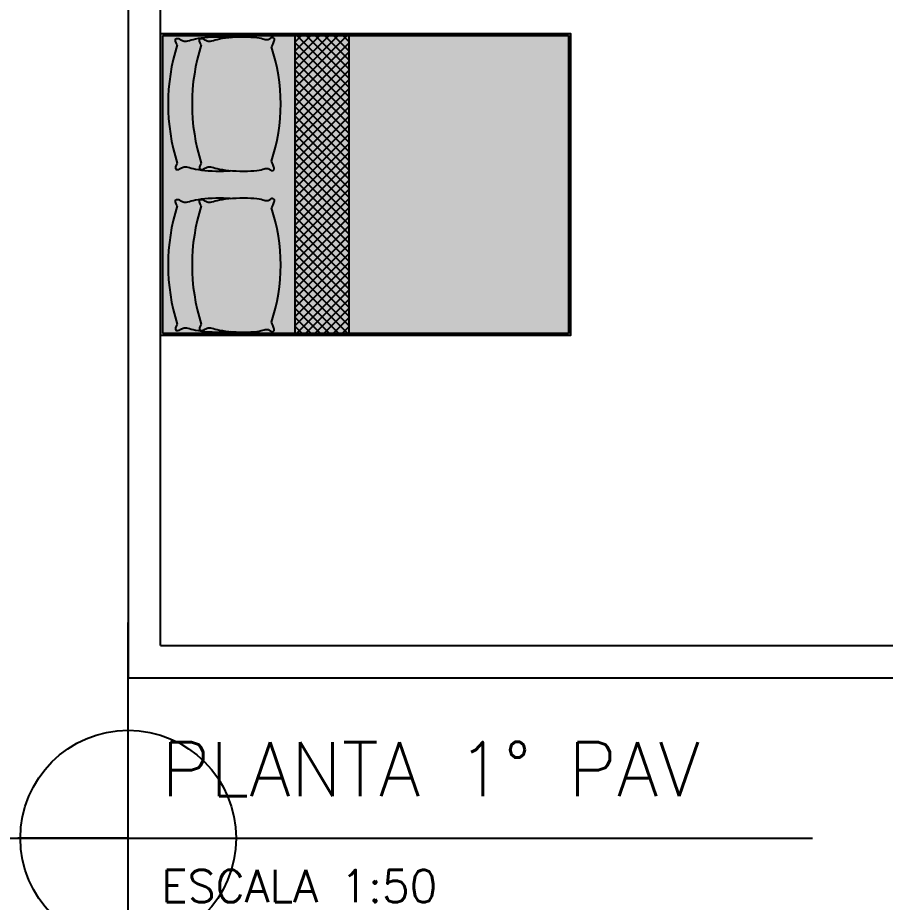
# Model space of a CAD drawing. Header units: millimetres. Extents: x 28.1 to 36.8, y 18.7 to 36.9.
# Drawn here: x 28.438 to 32.46, y 18.692 to 22.791 of the extents above; entities that cross this region are included whole.
import ezdxf

# ---------------------------------------------------------------- set-up
doc = ezdxf.new("R2010")
doc.units = ezdxf.units.MM
doc.header["$PDMODE"] = 34
doc.linetypes.add('HIDDEN', pattern=[9.525, 6.35, -3.175])
for name, color, linetype in [('AI-Hatch mob', 254, 'Continuous'), ('AI-Proj mob', 1, 'HIDDEN'), ('ALVENARIA', 4, 'Continuous'), ('MOBILIÁRIO', 8, 'Continuous'), ('TEXTOS', 2, 'Continuous')]:
    doc.layers.add(name, color=color, linetype=linetype)
doc.styles.add('Texto Padrão', font='simplex.shx', dxfattribs={"height": 0.06})

# ---------------------------------------------------------------- blocks, each defined once
blk = doc.blocks.new('CAMA CASAL TRADICIONAL 138X188')
at = {"layer": 'AI-Hatch mob', "true_color": 0xe1d8b7}
for points in [[(0.7, -0.6908), (0.7, 0), (-0.7, 0), (-0.7, -0.6908)], [(-0.7, -0.8722), (-0.7, -1.9), (0.7, -1.9), (0.7, -0.8722)]]:
    blk.add_hatch(color=254, dxfattribs=at).paths.add_polyline_path(points)
at = {"layer": 'AI-Hatch mob', "true_color": 0xd3bf96}
for points in [[(-0.0994, -0.1884), (-0.089, -0.1833), (-0.0811, -0.1808), (-0.0755, -0.1805), (-0.0717, -0.1818), (-0.0696, -0.1843), (-0.0689, -0.1878), (-0.0692, -0.1916), (-0.0702, -0.1955), (-0.0718, -0.1991), (-0.0736, -0.2024), (-0.0756, -0.2056), (-0.0776, -0.2088), (-0.0793, -0.2122), (-0.0807, -0.2159), (-0.0816, -0.2201), (-0.0819, -0.225), (-0.0813, -0.2305), (-0.08, -0.237), (-0.0782, -0.2444), (-0.076, -0.2529), (-0.0736, -0.2626), (-0.0712, -0.2736), (-0.0688, -0.2861), (-0.0667, -0.3001), (-0.0649, -0.3156), (-0.0642, -0.3247), (-0.0638, -0.3215), (-0.0628, -0.307), (-0.0621, -0.2911), (-0.0619, -0.274), (-0.062, -0.2564), (-0.0626, -0.2386), (-0.0635, -0.2211), (-0.0649, -0.2044), (-0.0667, -0.1888), (-0.0688, -0.1748), (-0.0712, -0.1624), (-0.0736, -0.1514), (-0.076, -0.1416), (-0.0782, -0.1331), (-0.08, -0.1257), (-0.0813, -0.1193), (-0.0819, -0.1137), (-0.0816, -0.1089), (-0.0807, -0.1047), (-0.0793, -0.101), (-0.0776, -0.0975), (-0.0756, -0.0943), (-0.0736, -0.0911), (-0.0718, -0.0878), (-0.0702, -0.0842), (-0.0692, -0.0804), (-0.0689, -0.0765), (-0.0696, -0.0731), (-0.0717, -0.0705), (-0.0755, -0.0692), (-0.0811, -0.0696), (-0.089, -0.0721), (-0.0994, -0.0771, 0.156401), (-0.6466, -0.0771), (-0.657, -0.0721), (-0.6649, -0.0696), (-0.6706, -0.0692), (-0.6743, -0.0705), (-0.6764, -0.0731), (-0.6772, -0.0765), (-0.6769, -0.0804), (-0.6758, -0.0842), (-0.6743, -0.0878), (-0.6724, -0.0911), (-0.6705, -0.0943), (-0.6685, -0.0975), (-0.6667, -0.101), (-0.6653, -0.1047), (-0.6644, -0.1089), (-0.6642, -0.1137), (-0.6648, -0.1193), (-0.666, -0.1257), (-0.6678, -0.1331), (-0.67, -0.1416), (-0.6724, -0.1514), (-0.6749, -0.1624), (-0.6773, -0.1748), (-0.6794, -0.1888), (-0.6812, -0.2044), (-0.6825, -0.2211), (-0.6835, -0.2386), (-0.684, -0.2564), (-0.6842, -0.274), (-0.6839, -0.2911), (-0.6833, -0.307), (-0.6823, -0.3215), (-0.6819, -0.3247), (-0.6812, -0.3156), (-0.6794, -0.3001), (-0.6773, -0.2861), (-0.6749, -0.2736), (-0.6724, -0.2626), (-0.67, -0.2529), (-0.6678, -0.2444), (-0.666, -0.237), (-0.6648, -0.2305), (-0.6642, -0.225), (-0.6644, -0.2201), (-0.6653, -0.2159), (-0.6667, -0.2122), (-0.6685, -0.2088), (-0.6705, -0.2056), (-0.6724, -0.2024), (-0.6743, -0.1991), (-0.6758, -0.1955), (-0.6769, -0.1916), (-0.6772, -0.1878), (-0.6764, -0.1843), (-0.6743, -0.1818), (-0.6706, -0.1805), (-0.6649, -0.1808), (-0.657, -0.1833), (-0.6466, -0.1884, -0.156401)], [(0.6466, -0.1884), (0.657, -0.1833), (0.6649, -0.1808), (0.6706, -0.1805), (0.6743, -0.1818), (0.6764, -0.1843), (0.6772, -0.1878), (0.6769, -0.1916), (0.6758, -0.1955), (0.6743, -0.1991), (0.6724, -0.2024), (0.6705, -0.2056), (0.6685, -0.2088), (0.6667, -0.2122), (0.6653, -0.2159), (0.6644, -0.2201), (0.6642, -0.225), (0.6648, -0.2305), (0.666, -0.237), (0.6678, -0.2444), (0.67, -0.2529), (0.6724, -0.2626), (0.6749, -0.2736), (0.6773, -0.2861), (0.6794, -0.3001), (0.6812, -0.3156), (0.6819, -0.3247), (0.6823, -0.3215), (0.6833, -0.307), (0.6839, -0.2911), (0.6842, -0.274), (0.684, -0.2564), (0.6835, -0.2386), (0.6825, -0.2211), (0.6812, -0.2044), (0.6794, -0.1888), (0.6773, -0.1748), (0.6749, -0.1624), (0.6724, -0.1514), (0.67, -0.1416), (0.6678, -0.1331), (0.666, -0.1257), (0.6648, -0.1193), (0.6642, -0.1137), (0.6644, -0.1089), (0.6653, -0.1047), (0.6667, -0.101), (0.6685, -0.0975), (0.6705, -0.0943), (0.6724, -0.0911), (0.6743, -0.0878), (0.6758, -0.0842), (0.6769, -0.0804), (0.6772, -0.0765), (0.6764, -0.0731), (0.6743, -0.0705), (0.6706, -0.0692), (0.6649, -0.0696), (0.657, -0.0721), (0.6466, -0.0771, 0.156401), (0.0994, -0.0771), (0.089, -0.0721), (0.0811, -0.0696), (0.0755, -0.0692), (0.0717, -0.0705), (0.0696, -0.0731), (0.0689, -0.0765), (0.0692, -0.0804), (0.0702, -0.0842), (0.0718, -0.0878), (0.0736, -0.0911), (0.0756, -0.0943), (0.0776, -0.0975), (0.0793, -0.101), (0.0807, -0.1047), (0.0816, -0.1089), (0.0819, -0.1137), (0.0813, -0.1193), (0.08, -0.1257), (0.0782, -0.1331), (0.076, -0.1416), (0.0736, -0.1514), (0.0712, -0.1624), (0.0688, -0.1748), (0.0667, -0.1888), (0.0649, -0.2044), (0.0635, -0.2211), (0.0626, -0.2386), (0.062, -0.2564), (0.0619, -0.274), (0.0621, -0.2911), (0.0628, -0.307), (0.0638, -0.3215), (0.0642, -0.3247), (0.0649, -0.3156), (0.0667, -0.3001), (0.0688, -0.2861), (0.0712, -0.2736), (0.0736, -0.2626), (0.076, -0.2529), (0.0782, -0.2444), (0.08, -0.237), (0.0813, -0.2305), (0.0819, -0.225), (0.0816, -0.2201), (0.0807, -0.2159), (0.0793, -0.2122), (0.0776, -0.2088), (0.0756, -0.2056), (0.0736, -0.2024), (0.0718, -0.1991), (0.0702, -0.1955), (0.0692, -0.1916), (0.0689, -0.1878), (0.0696, -0.1843), (0.0717, -0.1818), (0.0755, -0.1805), (0.0811, -0.1808), (0.089, -0.1833), (0.0994, -0.1884, -0.156401)], [(-0.6466, -0.1884), (-0.657, -0.1833), (-0.6649, -0.1808), (-0.6706, -0.1805), (-0.6743, -0.1818), (-0.6764, -0.1843), (-0.6772, -0.1878), (-0.6769, -0.1916), (-0.6758, -0.1955), (-0.6743, -0.1991), (-0.6724, -0.2024), (-0.6705, -0.2056), (-0.6685, -0.2088), (-0.6667, -0.2122), (-0.6653, -0.2159), (-0.6644, -0.2201), (-0.6642, -0.225), (-0.6648, -0.2305), (-0.666, -0.237), (-0.6678, -0.2444), (-0.67, -0.2529), (-0.6724, -0.2626), (-0.6749, -0.2736), (-0.6773, -0.2861), (-0.6794, -0.3001), (-0.6812, -0.3156), (-0.6825, -0.3324), (-0.6835, -0.3499), (-0.684, -0.3677), (-0.6842, -0.3853), (-0.6839, -0.4023), (-0.6833, -0.4183), (-0.6823, -0.4327), (-0.6808, -0.4453), (-0.6791, -0.4561), (-0.6773, -0.4654), (-0.6755, -0.4731), (-0.6739, -0.4797), (-0.6726, -0.4851), (-0.6717, -0.4897), (-0.6713, -0.4936), (-0.6717, -0.4969), (-0.6725, -0.4998), (-0.6739, -0.5023), (-0.6754, -0.5045), (-0.6771, -0.5066), (-0.6787, -0.5086), (-0.6802, -0.5105), (-0.6813, -0.5126), (-0.6819, -0.5148), (-0.6821, -0.5171), (-0.6819, -0.5194), (-0.6812, -0.5215), (-0.68, -0.5234), (-0.6785, -0.525), (-0.6766, -0.5262), (-0.6744, -0.5269), (-0.6718, -0.5269), (-0.6688, -0.5264), (-0.6654, -0.5253), (-0.6613, -0.5238), (-0.6566, -0.5218), (-0.6513, -0.5194), (-0.6451, -0.5166), (-0.6381, -0.5136, 0.161591), (-0.108, -0.5136), (-0.101, -0.5166), (-0.0948, -0.5194), (-0.0894, -0.5218), (-0.0847, -0.5238), (-0.0807, -0.5253), (-0.0772, -0.5264), (-0.0742, -0.5269), (-0.0717, -0.5269), (-0.0694, -0.5262), (-0.0675, -0.525), (-0.066, -0.5234), (-0.0649, -0.5215), (-0.0642, -0.5194), (-0.0639, -0.5171), (-0.0641, -0.5148), (-0.0648, -0.5126), (-0.0659, -0.5105), (-0.0673, -0.5086), (-0.069, -0.5066), (-0.0706, -0.5045), (-0.0722, -0.5023), (-0.0735, -0.4998), (-0.0744, -0.4969), (-0.0747, -0.4936), (-0.0744, -0.4897), (-0.0735, -0.4851), (-0.0722, -0.4797), (-0.0705, -0.4731), (-0.0687, -0.4654), (-0.0669, -0.4561), (-0.0652, -0.4453), (-0.0638, -0.4327), (-0.0628, -0.4183), (-0.0621, -0.4023), (-0.0619, -0.3853), (-0.062, -0.3677), (-0.0626, -0.3499), (-0.0635, -0.3324), (-0.0649, -0.3156), (-0.0667, -0.3001), (-0.0688, -0.2861), (-0.0712, -0.2736), (-0.0736, -0.2626), (-0.076, -0.2529), (-0.0782, -0.2444), (-0.08, -0.237), (-0.0813, -0.2305), (-0.0819, -0.225), (-0.0816, -0.2201), (-0.0807, -0.2159), (-0.0793, -0.2122), (-0.0776, -0.2088), (-0.0756, -0.2056), (-0.0736, -0.2024), (-0.0718, -0.1991), (-0.0702, -0.1955), (-0.0692, -0.1916), (-0.0689, -0.1878), (-0.0696, -0.1843), (-0.0717, -0.1818), (-0.0755, -0.1805), (-0.0811, -0.1808), (-0.089, -0.1833), (-0.0994, -0.1884, 0.156401)], [(0.0994, -0.1884), (0.089, -0.1833), (0.0811, -0.1808), (0.0755, -0.1805), (0.0717, -0.1818), (0.0696, -0.1843), (0.0689, -0.1878), (0.0692, -0.1916), (0.0702, -0.1955), (0.0718, -0.1991), (0.0736, -0.2024), (0.0756, -0.2056), (0.0776, -0.2088), (0.0793, -0.2122), (0.0807, -0.2159), (0.0816, -0.2201), (0.0819, -0.225), (0.0813, -0.2305), (0.08, -0.237), (0.0782, -0.2444), (0.076, -0.2529), (0.0736, -0.2626), (0.0712, -0.2736), (0.0688, -0.2861), (0.0667, -0.3001), (0.0649, -0.3156), (0.0635, -0.3324), (0.0626, -0.3499), (0.062, -0.3677), (0.0619, -0.3853), (0.0621, -0.4023), (0.0628, -0.4183), (0.0638, -0.4327), (0.0652, -0.4453), (0.0669, -0.4561), (0.0687, -0.4654), (0.0705, -0.4731), (0.0722, -0.4797), (0.0735, -0.4851), (0.0744, -0.4897), (0.0747, -0.4936), (0.0744, -0.4969), (0.0735, -0.4998), (0.0722, -0.5023), (0.0706, -0.5045), (0.069, -0.5066), (0.0673, -0.5086), (0.0659, -0.5105), (0.0648, -0.5126), (0.0641, -0.5148), (0.0639, -0.5171), (0.0642, -0.5194), (0.0649, -0.5215), (0.066, -0.5234), (0.0675, -0.525), (0.0694, -0.5262), (0.0717, -0.5269), (0.0742, -0.5269), (0.0772, -0.5264), (0.0807, -0.5253), (0.0847, -0.5238), (0.0894, -0.5218), (0.0948, -0.5194), (0.101, -0.5166), (0.108, -0.5136, 0.161591), (0.6381, -0.5136), (0.6451, -0.5166), (0.6513, -0.5194), (0.6566, -0.5218), (0.6613, -0.5238), (0.6654, -0.5253), (0.6688, -0.5264), (0.6718, -0.5269), (0.6744, -0.5269), (0.6766, -0.5262), (0.6785, -0.525), (0.68, -0.5234), (0.6812, -0.5215), (0.6819, -0.5194), (0.6821, -0.5171), (0.6819, -0.5148), (0.6813, -0.5126), (0.6802, -0.5105), (0.6787, -0.5086), (0.6771, -0.5066), (0.6754, -0.5045), (0.6739, -0.5023), (0.6725, -0.4998), (0.6717, -0.4969), (0.6713, -0.4936), (0.6717, -0.4897), (0.6726, -0.4851), (0.6739, -0.4797), (0.6755, -0.4731), (0.6773, -0.4654), (0.6791, -0.4561), (0.6808, -0.4453), (0.6823, -0.4327), (0.6833, -0.4183), (0.6839, -0.4023), (0.6842, -0.3853), (0.684, -0.3677), (0.6835, -0.3499), (0.6825, -0.3324), (0.6812, -0.3156), (0.6794, -0.3001), (0.6773, -0.2861), (0.6749, -0.2736), (0.6724, -0.2626), (0.67, -0.2529), (0.6678, -0.2444), (0.666, -0.237), (0.6648, -0.2305), (0.6642, -0.225), (0.6644, -0.2201), (0.6653, -0.2159), (0.6667, -0.2122), (0.6685, -0.2088), (0.6705, -0.2056), (0.6724, -0.2024), (0.6743, -0.1991), (0.6758, -0.1955), (0.6769, -0.1916), (0.6772, -0.1878), (0.6764, -0.1843), (0.6743, -0.1818), (0.6706, -0.1805), (0.6649, -0.1808), (0.657, -0.1833), (0.6466, -0.1884, 0.156401)], [(-0.7, -0.6222), (-0.7, -0.8722), (0.7, -0.8722), (0.7, -0.6222)]]:
    blk.add_hatch(color=9, dxfattribs=at).paths.add_polyline_path(points)
at = {"layer": 'AI-Hatch mob', "ltscale": 0.5}
h = blk.add_hatch(dxfattribs=at)
h.set_pattern_fill('_USER', color=33, scale=0.03, angle=45, style=0, double=1, pattern_type=0)
h.set_pattern_definition([(45, (-0.7, -0.872224), (-0.0212132, 0.0212132), []), (135, (-0.7, -0.872224), (-0.0212132, -0.0212132), [])])
h.paths.add_polyline_path([(0.7, -0.8722), (0.7, -0.6222), (-0.7, -0.6222), (-0.7, -0.8722)])
for p, q in [((-0.0994, -0.0771), (-0.089, -0.0721)), ((-0.089, -0.0721), (-0.0811, -0.0696)), ((-0.0811, -0.0696), (-0.0755, -0.0692)), ((-0.0755, -0.0692), (-0.0717, -0.0705)), ((-0.0717, -0.0705), (-0.0696, -0.0731)), ((-0.0692, -0.0804), (-0.0702, -0.0842)), ((-0.0696, -0.0731), (-0.0689, -0.0765)), ((-0.0689, -0.0765), (-0.0692, -0.0804)), ((0.0696, -0.0731), (0.0689, -0.0765)), ((0.0689, -0.0765), (0.0692, -0.0804)), ((0.0692, -0.0804), (0.0702, -0.0842)), ((0.0717, -0.0705), (0.0696, -0.0731)), ((0.0755, -0.0692), (0.0717, -0.0705)), ((0.0811, -0.0696), (0.0755, -0.0692)), ((0.089, -0.0721), (0.0811, -0.0696)), ((0.0994, -0.0771), (0.089, -0.0721)), ((-0.0816, -0.1089), (-0.0819, -0.1137)), ((-0.0819, -0.1137), (-0.0813, -0.1193)), ((-0.0807, -0.1047), (-0.0816, -0.1089)), ((-0.0813, -0.1193), (-0.08, -0.1257)), ((-0.0793, -0.101), (-0.0807, -0.1047)), ((-0.0776, -0.0975), (-0.0793, -0.101)), ((-0.0756, -0.0943), (-0.0776, -0.0975)), ((-0.0736, -0.0911), (-0.0756, -0.0943)), ((-0.0718, -0.0878), (-0.0736, -0.0911)), ((-0.0702, -0.0842), (-0.0718, -0.0878)), ((0.0702, -0.0842), (0.0718, -0.0878)), ((0.0718, -0.0878), (0.0736, -0.0911)), ((0.0736, -0.0911), (0.0756, -0.0943)), ((0.0756, -0.0943), (0.0776, -0.0975)), ((0.0776, -0.0975), (0.0793, -0.101)), ((0.0793, -0.101), (0.0807, -0.1047)), ((0.0813, -0.1193), (0.08, -0.1257)), ((0.0807, -0.1047), (0.0816, -0.1089)), ((0.0819, -0.1137), (0.0813, -0.1193)), ((0.0816, -0.1089), (0.0819, -0.1137)), ((-0.08, -0.1257), (-0.0782, -0.1331)), ((-0.0782, -0.1331), (-0.076, -0.1416)), ((-0.076, -0.1416), (-0.0736, -0.1514)), ((-0.0736, -0.1514), (-0.0712, -0.1624)), ((-0.0712, -0.1624), (-0.0688, -0.1748)), ((0.0712, -0.1624), (0.0688, -0.1748)), ((0.0736, -0.1514), (0.0712, -0.1624)), ((0.076, -0.1416), (0.0736, -0.1514)), ((0.0782, -0.1331), (0.076, -0.1416)), ((0.08, -0.1257), (0.0782, -0.1331)), ((-0.0994, -0.1884), (-0.089, -0.1833)), ((-0.089, -0.1833), (-0.0811, -0.1808)), ((-0.0811, -0.1808), (-0.0755, -0.1805)), ((-0.0736, -0.2024), (-0.0756, -0.2056)), ((-0.0755, -0.1805), (-0.0717, -0.1818)), ((-0.0718, -0.1991), (-0.0736, -0.2024)), ((-0.0702, -0.1955), (-0.0718, -0.1991)), ((-0.0717, -0.1818), (-0.0696, -0.1843)), ((-0.0692, -0.1916), (-0.0702, -0.1955)), ((-0.0696, -0.1843), (-0.0689, -0.1878)), ((-0.0689, -0.1878), (-0.0692, -0.1916)), ((-0.0688, -0.1748), (-0.0667, -0.1888)), ((-0.0667, -0.1888), (-0.0649, -0.2044)), ((-0.0649, -0.2044), (-0.0635, -0.2211)), ((0.0649, -0.2044), (0.0635, -0.2211)), ((0.0667, -0.1888), (0.0649, -0.2044)), ((0.0688, -0.1748), (0.0667, -0.1888)), ((0.0696, -0.1843), (0.0689, -0.1878)), ((0.0689, -0.1878), (0.0692, -0.1916)), ((0.0692, -0.1916), (0.0702, -0.1955)), ((0.0717, -0.1818), (0.0696, -0.1843)), ((0.0702, -0.1955), (0.0718, -0.1991)), ((0.0755, -0.1805), (0.0717, -0.1818)), ((0.0718, -0.1991), (0.0736, -0.2024)), ((0.0736, -0.2024), (0.0756, -0.2056)), ((0.0811, -0.1808), (0.0755, -0.1805)), ((0.089, -0.1833), (0.0811, -0.1808)), ((0.0994, -0.1884), (0.089, -0.1833)), ((-0.0816, -0.2201), (-0.0819, -0.225)), ((-0.0819, -0.225), (-0.0813, -0.2305)), ((-0.0807, -0.2159), (-0.0816, -0.2201)), ((-0.0813, -0.2305), (-0.08, -0.237)), ((-0.0793, -0.2122), (-0.0807, -0.2159)), ((-0.08, -0.237), (-0.0782, -0.2444)), ((-0.0776, -0.2088), (-0.0793, -0.2122)), ((-0.0782, -0.2444), (-0.076, -0.2529)), ((-0.0756, -0.2056), (-0.0776, -0.2088)), ((-0.0635, -0.2211), (-0.0626, -0.2386)), ((-0.0626, -0.2386), (-0.062, -0.2564)), ((0.0626, -0.2386), (0.062, -0.2564)), ((0.0635, -0.2211), (0.0626, -0.2386)), ((0.0756, -0.2056), (0.0776, -0.2088)), ((0.0782, -0.2444), (0.076, -0.2529)), ((0.0776, -0.2088), (0.0793, -0.2122)), ((0.08, -0.237), (0.0782, -0.2444)), ((0.0793, -0.2122), (0.0807, -0.2159)), ((0.0813, -0.2305), (0.08, -0.237)), ((0.0807, -0.2159), (0.0816, -0.2201)), ((0.0819, -0.225), (0.0813, -0.2305)), ((0.0816, -0.2201), (0.0819, -0.225)), ((-0.076, -0.2529), (-0.0736, -0.2626)), ((-0.0736, -0.2626), (-0.0712, -0.2736)), ((-0.0712, -0.2736), (-0.0688, -0.2861)), ((-0.0688, -0.2861), (-0.0667, -0.3001)), ((-0.0619, -0.274), (-0.0621, -0.2911)), ((-0.062, -0.2564), (-0.0619, -0.274)), ((0.062, -0.2564), (0.0619, -0.274)), ((0.0619, -0.274), (0.0621, -0.2911)), ((0.0688, -0.2861), (0.0667, -0.3001)), ((0.0712, -0.2736), (0.0688, -0.2861)), ((0.0736, -0.2626), (0.0712, -0.2736)), ((0.076, -0.2529), (0.0736, -0.2626)), ((-0.0667, -0.3001), (-0.0649, -0.3156)), ((-0.0649, -0.3156), (-0.0635, -0.3324)), ((-0.0638, -0.3215), (-0.0642, -0.3247)), ((-0.0628, -0.307), (-0.0638, -0.3215)), ((-0.0621, -0.2911), (-0.0628, -0.307)), ((0.0621, -0.2911), (0.0628, -0.307)), ((0.0628, -0.307), (0.0638, -0.3215)), ((0.0649, -0.3156), (0.0635, -0.3324)), ((0.0638, -0.3215), (0.0642, -0.3247)), ((0.0667, -0.3001), (0.0649, -0.3156)), ((-0.0635, -0.3324), (-0.0626, -0.3499)), ((-0.0626, -0.3499), (-0.062, -0.3677)), ((-0.062, -0.3677), (-0.0619, -0.3853)), ((0.062, -0.3677), (0.0619, -0.3853)), ((0.0626, -0.3499), (0.062, -0.3677)), ((0.0635, -0.3324), (0.0626, -0.3499)), ((-0.0621, -0.4023), (-0.0628, -0.4183)), ((-0.0619, -0.3853), (-0.0621, -0.4023)), ((0.0619, -0.3853), (0.0621, -0.4023)), ((0.0621, -0.4023), (0.0628, -0.4183)), ((-0.0652, -0.4453), (-0.0669, -0.4561)), ((-0.0638, -0.4327), (-0.0652, -0.4453)), ((-0.0628, -0.4183), (-0.0638, -0.4327)), ((0.0628, -0.4183), (0.0638, -0.4327)), ((0.0638, -0.4327), (0.0652, -0.4453)), ((0.0652, -0.4453), (0.0669, -0.4561)), ((-0.0744, -0.4897), (-0.0747, -0.4936)), ((-0.0735, -0.4851), (-0.0744, -0.4897)), ((-0.0722, -0.4797), (-0.0735, -0.4851)), ((-0.0705, -0.4731), (-0.0722, -0.4797)), ((-0.0687, -0.4654), (-0.0705, -0.4731)), ((-0.0669, -0.4561), (-0.0687, -0.4654)), ((0.0669, -0.4561), (0.0687, -0.4654)), ((0.0687, -0.4654), (0.0705, -0.4731)), ((0.0705, -0.4731), (0.0722, -0.4797)), ((0.0722, -0.4797), (0.0735, -0.4851)), ((0.0735, -0.4851), (0.0744, -0.4897)), ((0.0744, -0.4897), (0.0747, -0.4936)), ((-0.101, -0.5166), (-0.108, -0.5136)), ((-0.0948, -0.5194), (-0.101, -0.5166)), ((-0.0894, -0.5218), (-0.0948, -0.5194)), ((-0.0847, -0.5238), (-0.0894, -0.5218)), ((-0.0807, -0.5253), (-0.0847, -0.5238)), ((-0.0772, -0.5264), (-0.0807, -0.5253)), ((-0.0742, -0.5269), (-0.0772, -0.5264)), ((-0.0747, -0.4936), (-0.0744, -0.4969)), ((-0.0744, -0.4969), (-0.0735, -0.4998)), ((-0.0717, -0.5269), (-0.0742, -0.5269)), ((-0.0735, -0.4998), (-0.0722, -0.5023)), ((-0.0722, -0.5023), (-0.0706, -0.5045)), ((-0.0694, -0.5262), (-0.0717, -0.5269)), ((-0.0706, -0.5045), (-0.069, -0.5066)), ((-0.0675, -0.525), (-0.0694, -0.5262)), ((-0.069, -0.5066), (-0.0673, -0.5086)), ((-0.066, -0.5234), (-0.0675, -0.525)), ((-0.0673, -0.5086), (-0.0659, -0.5105)), ((-0.0649, -0.5215), (-0.066, -0.5234)), ((-0.0659, -0.5105), (-0.0648, -0.5126)), ((-0.0642, -0.5194), (-0.0649, -0.5215)), ((-0.0648, -0.5126), (-0.0641, -0.5148)), ((-0.0639, -0.5171), (-0.0642, -0.5194)), ((-0.0641, -0.5148), (-0.0639, -0.5171)), ((0.0641, -0.5148), (0.0639, -0.5171)), ((0.0639, -0.5171), (0.0642, -0.5194)), ((0.0648, -0.5126), (0.0641, -0.5148)), ((0.0642, -0.5194), (0.0649, -0.5215)), ((0.0659, -0.5105), (0.0648, -0.5126)), ((0.0649, -0.5215), (0.066, -0.5234)), ((0.0673, -0.5086), (0.0659, -0.5105)), ((0.066, -0.5234), (0.0675, -0.525)), ((0.069, -0.5066), (0.0673, -0.5086)), ((0.0675, -0.525), (0.0694, -0.5262)), ((0.0706, -0.5045), (0.069, -0.5066)), ((0.0694, -0.5262), (0.0717, -0.5269)), ((0.0722, -0.5023), (0.0706, -0.5045)), ((0.0717, -0.5269), (0.0742, -0.5269)), ((0.0735, -0.4998), (0.0722, -0.5023)), ((0.0744, -0.4969), (0.0735, -0.4998)), ((0.0742, -0.5269), (0.0772, -0.5264)), ((0.0747, -0.4936), (0.0744, -0.4969)), ((0.0772, -0.5264), (0.0807, -0.5253)), ((0.0807, -0.5253), (0.0847, -0.5238)), ((0.0847, -0.5238), (0.0894, -0.5218)), ((0.0894, -0.5218), (0.0948, -0.5194)), ((0.0948, -0.5194), (0.101, -0.5166)), ((0.101, -0.5166), (0.108, -0.5136)), ((0.7, -0.6222), (-0.7, -0.6222)), ((0.7, -0.8722), (-0.7, -0.8722))]:
    blk.add_line(p, q)
blk.add_lwpolyline([(-0.7, 0), (0.7, 0), (0.7, -1.9), (-0.7, -1.9)], close=True)
for points in [[(-0.6466, -0.0771), (-0.657, -0.0721), (-0.6649, -0.0696), (-0.6706, -0.0692), (-0.6743, -0.0705), (-0.6764, -0.0731), (-0.6772, -0.0765), (-0.6769, -0.0804), (-0.6758, -0.0842), (-0.6743, -0.0878), (-0.6724, -0.0911), (-0.6705, -0.0943), (-0.6685, -0.0975), (-0.6667, -0.101), (-0.6653, -0.1047), (-0.6644, -0.1089), (-0.6642, -0.1137), (-0.6648, -0.1193), (-0.666, -0.1257), (-0.6678, -0.1331), (-0.67, -0.1416), (-0.6724, -0.1514), (-0.6749, -0.1624), (-0.6773, -0.1748), (-0.6794, -0.1888), (-0.6812, -0.2044), (-0.6825, -0.2211), (-0.6835, -0.2386), (-0.684, -0.2564), (-0.6842, -0.274), (-0.6839, -0.2911), (-0.6833, -0.307), (-0.6823, -0.3215), (-0.6819, -0.3247)], [(0.6466, -0.0771), (0.657, -0.0721), (0.6649, -0.0696), (0.6706, -0.0692), (0.6743, -0.0705), (0.6764, -0.0731), (0.6772, -0.0765), (0.6769, -0.0804), (0.6758, -0.0842), (0.6743, -0.0878), (0.6724, -0.0911), (0.6705, -0.0943), (0.6685, -0.0975), (0.6667, -0.101), (0.6653, -0.1047), (0.6644, -0.1089), (0.6642, -0.1137), (0.6648, -0.1193), (0.666, -0.1257), (0.6678, -0.1331), (0.67, -0.1416), (0.6724, -0.1514), (0.6749, -0.1624), (0.6773, -0.1748), (0.6794, -0.1888), (0.6812, -0.2044), (0.6825, -0.2211), (0.6835, -0.2386), (0.684, -0.2564), (0.6842, -0.274), (0.6839, -0.2911), (0.6833, -0.307), (0.6823, -0.3215), (0.6819, -0.3247)], [(-0.6466, -0.1884), (-0.657, -0.1833), (-0.6649, -0.1808), (-0.6706, -0.1805), (-0.6743, -0.1818), (-0.6764, -0.1843), (-0.6772, -0.1878), (-0.6769, -0.1916), (-0.6758, -0.1955), (-0.6743, -0.1991), (-0.6724, -0.2024), (-0.6705, -0.2056), (-0.6685, -0.2088), (-0.6667, -0.2122), (-0.6653, -0.2159), (-0.6644, -0.2201), (-0.6642, -0.225), (-0.6648, -0.2305), (-0.666, -0.237), (-0.6678, -0.2444), (-0.67, -0.2529), (-0.6724, -0.2626), (-0.6749, -0.2736), (-0.6773, -0.2861), (-0.6794, -0.3001), (-0.6812, -0.3156), (-0.6825, -0.3324), (-0.6835, -0.3499), (-0.684, -0.3677), (-0.6842, -0.3853), (-0.6839, -0.4023), (-0.6833, -0.4183), (-0.6823, -0.4327), (-0.6808, -0.4453), (-0.6791, -0.4561), (-0.6773, -0.4654), (-0.6755, -0.4731), (-0.6739, -0.4797), (-0.6726, -0.4851), (-0.6717, -0.4897), (-0.6713, -0.4936), (-0.6717, -0.4969), (-0.6725, -0.4998), (-0.6739, -0.5023), (-0.6754, -0.5045), (-0.6771, -0.5066), (-0.6787, -0.5086), (-0.6802, -0.5105), (-0.6813, -0.5126), (-0.6819, -0.5148), (-0.6821, -0.5171), (-0.6819, -0.5194), (-0.6812, -0.5215), (-0.68, -0.5234), (-0.6785, -0.525), (-0.6766, -0.5262), (-0.6744, -0.5269), (-0.6718, -0.5269), (-0.6688, -0.5264), (-0.6654, -0.5253), (-0.6613, -0.5238), (-0.6566, -0.5218), (-0.6513, -0.5194), (-0.6451, -0.5166), (-0.6381, -0.5136)], [(0.6466, -0.1884), (0.657, -0.1833), (0.6649, -0.1808), (0.6706, -0.1805), (0.6743, -0.1818), (0.6764, -0.1843), (0.6772, -0.1878), (0.6769, -0.1916), (0.6758, -0.1955), (0.6743, -0.1991), (0.6724, -0.2024), (0.6705, -0.2056), (0.6685, -0.2088), (0.6667, -0.2122), (0.6653, -0.2159), (0.6644, -0.2201), (0.6642, -0.225), (0.6648, -0.2305), (0.666, -0.237), (0.6678, -0.2444), (0.67, -0.2529), (0.6724, -0.2626), (0.6749, -0.2736), (0.6773, -0.2861), (0.6794, -0.3001), (0.6812, -0.3156), (0.6825, -0.3324), (0.6835, -0.3499), (0.684, -0.3677), (0.6842, -0.3853), (0.6839, -0.4023), (0.6833, -0.4183), (0.6823, -0.4327), (0.6808, -0.4453), (0.6791, -0.4561), (0.6773, -0.4654), (0.6755, -0.4731), (0.6739, -0.4797), (0.6726, -0.4851), (0.6717, -0.4897), (0.6713, -0.4936), (0.6717, -0.4969), (0.6725, -0.4998), (0.6739, -0.5023), (0.6754, -0.5045), (0.6771, -0.5066), (0.6787, -0.5086), (0.6802, -0.5105), (0.6813, -0.5126), (0.6819, -0.5148), (0.6821, -0.5171), (0.6819, -0.5194), (0.6812, -0.5215), (0.68, -0.5234), (0.6785, -0.525), (0.6766, -0.5262), (0.6744, -0.5269), (0.6718, -0.5269), (0.6688, -0.5264), (0.6654, -0.5253), (0.6613, -0.5238), (0.6566, -0.5218), (0.6513, -0.5194), (0.6451, -0.5166), (0.6381, -0.5136)]]:
    blk.add_lwpolyline(points)
for centre, radius, start, end in [((-0.373, -0.9304), 0.896, 72.2217, 107.7783), ((0.373, -0.9304), 0.896, 72.2217, 107.7783), ((-0.373, -1.0416), 0.896, 72.2217, 107.7783), ((0.373, -1.0416), 0.896, 72.2217, 107.7783), ((-0.373, 0.2851), 0.8415, 251.6418, 288.3582), ((0.373, 0.2851), 0.8415, 251.6418, 288.3582)]:
    blk.add_arc(centre, radius, start, end)
at = {"layer": 'AI-Proj mob'}
blk.add_lwpolyline([(-0.69, -0.01), (0.69, -0.01), (0.69, -1.89), (-0.69, -1.89)], close=True, dxfattribs=at)

msp = doc.modelspace()

# ---------------------------------------------------------------- linework, layer by layer
at = {"layer": 'ALVENARIA'}
for p, q in [((28.9509, 23.8467), (28.9509, 19.7317)), ((29.1009, 19.8817), (29.1009, 23.8467)), ((29.1009, 19.8817), (36.4809, 19.8817)), ((28.9509, 19.7317), (36.4809, 19.7317))]:
    msp.add_line(p, q, dxfattribs=at)
at = {"layer": 'TEXTOS'}
for p, q in [((28.9509, 18.989), (28.4385, 18.989)), ((28.4385, 18.989), (32.1222, 18.989))]:
    msp.add_line(p, q, dxfattribs=at)
msp.add_point((28.9509, 18.989), dxfattribs=at)

# ---------------------------------------------------------------- block references
at = {"layer": 'MOBILIÁRIO', "rotation": 90}
msp.add_blockref('CAMA CASAL TRADICIONAL 138X188', (29.1009, 22.0181), dxfattribs=at)

# ---------------------------------------------------------------- texts
at = {"layer": 'TEXTOS', "attachment_point": 1, "style": 'Texto Padrão'}
for s, insert, char_height in [('PLANTA 1° PAV', (29.1046, 19.4344), 0.25), ('ESCALA 1:50', (29.1046, 18.8418), 0.15)]:
    msp.add_mtext_dynamic_manual_height_columns(s, width=5.728977, gutter_width=12.5, heights=[0], dxfattribs=dict(at, insert=insert, char_height=char_height))

doc.saveas('drawing.dxf')
